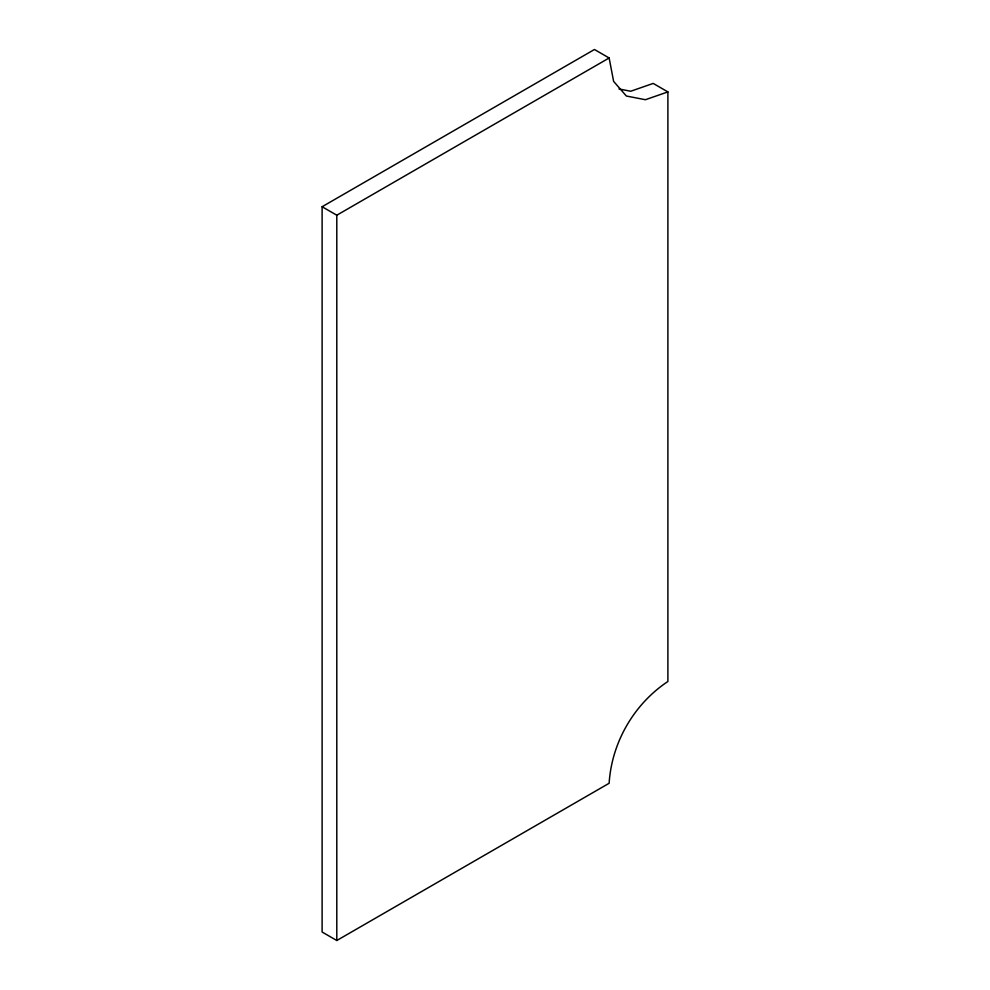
<?xml version="1.0" encoding="UTF-8"?>
<svg xmlns="http://www.w3.org/2000/svg" width="990" height="990" viewBox="0 0 990 990"><rect width="100%" height="100%" fill="white"/><g stroke="black" fill="none" stroke-linecap="round" stroke-linejoin="round"><path stroke-width="1.49" d="M322.109 206.737L594.446 49.5L609.135 57.977L613.614 81.366L626.348 96.018L645.406 99.718L667.891 91.909L667.891 681.491C633.922 704.051 611.684 742.562 609.135 783.263L336.798 940.5L322.109 932.023L322.109 206.737L336.798 215.214L609.135 57.977M618.985 88.964L630.717 91.241L653.202 83.42L667.891 91.909M336.798 215.214L336.798 940.5"/></g></svg>
